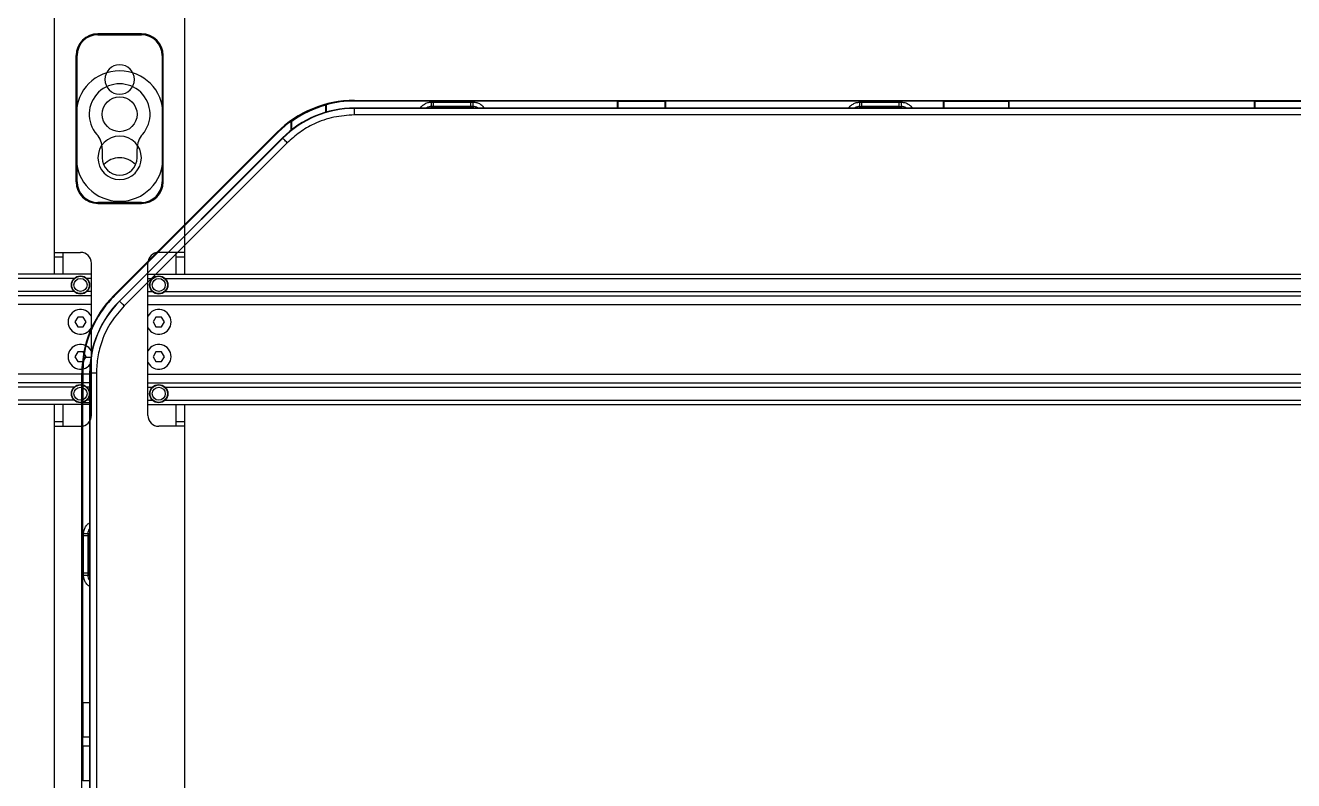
# Model space of a CAD drawing. Header units: millimetres. Extents: x 9226 to 36041, y 16031 to 21779.
# Drawn here: x 31093.6 to 31385.2, y 18588.8 to 18762.4 of the extents above; entities that cross this region are included whole.
import ezdxf

# ---------------------------------------------------------------- set-up
doc = ezdxf.new("R2010")
doc.units = ezdxf.units.MM
doc.layers.add('02___PRT_ALL_AXES', color=7, linetype='Continuous')

# ---------------------------------------------------------------- blocks, each defined once
blk = doc.blocks.new('G$CBB86864E')
at = {"color": 114, "linetype": 'Continuous', "true_color": 0x139b48}
for p, q in [((42, 612.5), (42, 672.5)), ((72, 612.5), (72, 672.5)), ((47, 649.25), (47, 639.25)), ((67, 639.25), (67, 649.25)), ((53, 641.31), (53, 639.25)), ((61, 639.25), (61, 641.31)), ((42, 617.5), (48, 617.5)), ((42, 616.5), (44, 616.5)), ((44, 612.5), (44, 617.5)), ((72, 617.5), (66, 617.5)), ((70, 612.5), (70, 617.5)), ((70, 616.5), (72, 616.5)), ((50.5, 580), (50.5, 615)), ((63.5, 580), (63.5, 615)), ((50.5, 612.5), (0.5, 612.5)), ((50.5, 611.5), (49.47, 611.5)), ((63.5, 612.5), (590.5, 612.5)), ((63.5, 611.5), (64.53, 611.5)), ((50.5, 607.5), (0.5, 607.5)), ((50.5, 608.5), (49.47, 608.5)), ((63.5, 608.5), (64.53, 608.5)), ((63.5, 607.5), (590.5, 607.5)), ((50.5, 605.5), (0, 605.5)), ((63.5, 605.5), (590.5, 605.5)), ((47.35, 602.62), (46.71, 601.5)), ((46.71, 601.5), (47.35, 600.38)), ((48.64, 602.62), (47.35, 602.62)), ((49.29, 601.5), (48.64, 602.62)), ((48.64, 600.38), (49.29, 601.5)), ((65.36, 602.62), (64.71, 601.5)), ((64.71, 601.5), (65.36, 600.38)), ((66.64, 602.62), (65.36, 602.62)), ((67.29, 601.5), (66.64, 602.62)), ((66.64, 600.38), (67.29, 601.5)), ((47.35, 600.38), (48.64, 600.38)), ((65.36, 600.38), (66.64, 600.38)), ((47.35, 594.62), (46.71, 593.5)), ((46.71, 593.5), (47.35, 592.38)), ((48.64, 594.62), (47.35, 594.62)), ((47.35, 592.38), (48.64, 592.38)), ((49.29, 593.5), (48.64, 594.62)), ((48.64, 592.38), (49.29, 593.5)), ((65.36, 594.62), (64.71, 593.5)), ((64.71, 593.5), (65.36, 592.38)), ((66.64, 594.62), (65.36, 594.62)), ((65.36, 592.38), (66.64, 592.38)), ((67.29, 593.5), (66.64, 594.62)), ((66.64, 592.38), (67.29, 593.5)), ((50.5, 589.5), (0, 589.5)), ((63.5, 589.5), (590.5, 589.5)), ((50.5, 587.5), (0.5, 587.5)), ((50.5, 586.5), (49.47, 586.5)), ((63.5, 587.5), (590.5, 587.5)), ((63.5, 586.5), (64.53, 586.5)), ((50.5, 583.5), (49.47, 583.5)), ((63.5, 583.5), (64.53, 583.5)), ((50.5, 582.5), (0.5, 582.5)), ((42, 95), (42, 582.5)), ((44, 577.5), (44, 582.5)), ((63.5, 582.5), (590.5, 582.5)), ((70, 577.5), (70, 582.5)), ((72, 95), (72, 582.5)), ((44, 578.5), (42, 578.5)), ((72, 578.5), (70, 578.5)), ((42, 577.5), (48, 577.5)), ((72, 577.5), (66, 577.5))]:
    blk.add_line(p, q, dxfattribs=at)
for centre, radius in [((48, 610), 2), ((48, 610), 1.5), ((66, 610), 2), ((66, 610), 1.5), ((48, 585), 2), ((48, 585), 1.5), ((66, 585), 2), ((66, 585), 1.5)]:
    blk.add_circle(centre, radius, dxfattribs=at)
for centre, radius, start, end in [((57, 649.25), 10, 0, 180), ((57, 649.25), 7, 318.5904, 221.4096), ((48, 641.31), 5, 0, 41.4096), ((66, 641.31), 5, 138.5904, 180), ((57, 639.25), 10, 180, 0), ((57, 639.25), 4, 180, 0), ((57, 634.25), 5, 43.1308, 136.8692), ((48, 615), 2.5, 0, 90), ((66, 615), 2.5, 90, 180), ((48, 580), 2.5, 270, 0), ((66, 580), 2.5, 180, 270)]:
    blk.add_arc(centre, radius, start, end, dxfattribs=at)
at = {"layer": '02___PRT_ALL_AXES', "color": 114, "linetype": 'Continuous', "true_color": 0x139b48}
for p, q in [((46.53, 611.5), (7.47, 611.5)), ((67.47, 611.5), (586.53, 611.5)), ((46.53, 608.5), (7.47, 608.5)), ((67.47, 608.5), (586.53, 608.5)), ((46.53, 586.5), (7.47, 586.5)), ((67.47, 586.5), (586.53, 586.5)), ((46.53, 583.5), (7.47, 583.5)), ((67.47, 583.5), (586.53, 583.5))]:
    blk.add_line(p, q, dxfattribs=at)
for centre, radius in [((57, 649.25), 4), ((48, 610), 2.1), ((66, 610), 2.1), ((48, 585), 2.1), ((66, 585), 2.1)]:
    blk.add_circle(centre, radius, dxfattribs=at)
for centre, start, end in [((48, 601.5), 28.0842, 331.9158), ((66, 601.5), 208.0842, 151.9158), ((48, 593.5), 28.0842, 331.9158), ((66, 593.5), 208.0842, 151.9158)]:
    blk.add_arc(centre, 2.84, start, end, dxfattribs=at)
blk = doc.blocks.new('*U254')
blk.add_blockref('G$CBB86864E', (-306, -341.75))
blk = doc.blocks.new('*U248')
blk.add_blockref('*U254', (1200, 0))
blk = doc.blocks.new('G$C9B8E3940')
at = {"color": 7, "linetype": 'Continuous', "lineweight": 25}
for p, q in [((25, 376.13), (25, 376.17)), ((35, 376.17), (25, 376.17)), ((25, 375.95), (25, 376.13)), ((25, 376.13), (35, 376.13)), ((25, 375.95), (35, 375.95)), ((35, 376.13), (35, 376.17)), ((35, 375.95), (35, 376.13)), ((20.04, 371.17), (20, 371.17)), ((20, 371.17), (20, 342.17)), ((20.04, 342.17), (20.04, 371.17)), ((20.04, 371.17), (20.22, 371.17)), ((20.22, 342.17), (20.22, 371.17)), ((39.78, 371.17), (39.96, 371.17)), ((39.78, 371.17), (39.78, 342.17)), ((39.96, 371.17), (39.96, 342.17)), ((39.96, 371.17), (40, 371.17)), ((40, 342.17), (40, 371.17)), ((77.43, 358.14), (77.43, 359.75)), ((77.52, 359.87), (77.52, 358.16)), ((84, 360.87), (516, 360.87)), ((84, 360.72), (84, 360.87)), ((144.48, 360.72), (84, 360.72)), ((84, 359), (84, 359.08)), ((101.5, 359.08), (84, 359.08)), ((84, 357.51), (84, 359)), ((516, 359), (84, 359)), ((101.67, 359.17), (101.5, 359.08)), ((111.33, 359.17), (101.67, 359.17)), ((101.68, 359.37), (111.32, 359.37)), ((101.71, 360.47), (102.21, 360.47)), ((102.21, 360.47), (110.79, 360.47)), ((102.21, 359.47), (102.21, 360.47)), ((110.79, 359.47), (102.21, 359.47)), ((110.79, 360.47), (111.29, 360.47)), ((110.79, 359.47), (110.79, 360.47)), ((111.29, 359.47), (110.79, 359.47)), ((111.29, 359.47), (111.29, 360.47)), ((111.5, 359.08), (111.33, 359.17)), ((200, 359.08), (111.5, 359.08)), ((144.48, 360.72), (144.57, 360.63)), ((144.48, 359.08), (144.48, 360.72)), ((155.43, 360.63), (144.57, 360.63)), ((144.57, 360.63), (144.57, 359.08)), ((155.43, 360.63), (155.52, 360.72)), ((155.43, 359.08), (155.43, 360.63)), ((219.48, 360.72), (155.52, 360.72)), ((155.52, 360.72), (155.52, 359.08)), ((200.17, 359.17), (200, 359.08)), ((209.83, 359.17), (200.17, 359.17)), ((200.18, 359.37), (209.82, 359.37)), ((200.21, 359.47), (200.21, 360.45)), ((200.71, 360.45), (209.29, 360.45)), ((200.71, 359.47), (200.71, 360.45)), ((209.29, 359.47), (200.71, 359.47)), ((209.29, 359.47), (209.29, 360.45)), ((209.79, 359.47), (209.79, 360.45)), ((210, 359.08), (209.83, 359.17)), ((390, 359.08), (210, 359.08)), ((219.48, 360.72), (219.57, 360.63)), ((219.48, 359.08), (219.48, 360.72)), ((234.43, 360.63), (219.57, 360.63)), ((219.57, 360.63), (219.57, 359.08)), ((234.43, 360.63), (234.52, 360.72)), ((234.43, 360.63), (234.43, 359.08)), ((290.98, 360.72), (234.52, 360.72)), ((234.52, 360.72), (234.52, 359.08)), ((290.98, 360.72), (291.07, 360.63)), ((290.98, 359.08), (290.98, 360.72)), ((308.93, 360.63), (291.07, 360.63)), ((291.07, 360.63), (291.07, 359.08)), ((69.48, 354.04), (69.48, 356.09)), ((69.57, 354.1), (69.57, 356.04)), ((516, 357.51), (84, 357.51)), ((28.68, 315.99), (66.18, 353.49)), ((66.29, 353.38), (28.79, 315.89)), ((66.29, 353.38), (66.18, 353.49)), ((67.45, 352.22), (29.95, 314.73)), ((67.5, 352.17), (30, 314.67)), ((68.56, 351.11), (31.06, 313.61)), ((67.5, 352.17), (67.45, 352.22)), ((20.04, 342.17), (20, 342.17)), ((20.04, 342.17), (20.22, 342.17)), ((39.78, 342.17), (39.96, 342.17)), ((39.96, 342.17), (40, 342.17)), ((35, 337.39), (25, 337.39)), ((25, 337.21), (25, 337.39)), ((35, 337.21), (25, 337.21)), ((25, 337.21), (25, 337.17)), ((25, 337.17), (35, 337.17)), ((35, 337.21), (35, 337.39)), ((35, 337.21), (35, 337.17)), ((28.79, 315.89), (28.68, 315.99)), ((30, 314.67), (29.95, 314.73)), ((21.72, 301.82), (23.38, 301.82)), ((23.36, 301.73), (21.79, 301.73)), ((21.3, 128.67), (21.3, 298.17)), ((21.54, 298.17), (21.3, 298.17)), ((21.54, 298.17), (21.54, 291.3)), ((23.17, 298.17), (23.09, 298.17)), ((23.09, 298.17), (23.09, 261.42)), ((24.67, 298.17), (23.17, 298.17)), ((23.17, 298.17), (23.17, 128.67)), ((24.67, 298.17), (24.67, 128.67)), ((21.45, 291.3), (21.45, 222.44)), ((23.09, 291.3), (21.45, 291.3)), ((21.7, 260.71), (21.7, 261.21)), ((22.7, 261.21), (21.7, 261.21)), ((21.7, 252.13), (21.7, 260.71)), ((22.7, 260.71), (21.7, 260.71)), ((22.7, 261.21), (22.7, 260.71)), ((22.7, 260.71), (22.7, 252.13)), ((22.81, 251.6), (22.81, 261.24)), ((23.09, 261.42), (23.01, 261.25)), ((23.01, 261.25), (23.01, 251.59)), ((21.7, 251.63), (21.7, 252.13)), ((22.7, 252.13), (21.7, 252.13)), ((23.01, 251.59), (23.09, 251.42)), ((23.09, 251.42), (23.09, 128.67)), ((21.54, 222.35), (21.45, 222.44)), ((21.45, 222.44), (23.09, 222.44)), ((21.54, 222.35), (21.54, 214.42)), ((23.09, 222.35), (21.54, 222.35)), ((21.45, 214.42), (21.45, 212.42)), ((23.09, 214.42), (21.45, 214.42)), ((21.45, 212.42), (23.09, 212.42)), ((21.54, 212.42), (21.54, 204.49)), ((21.45, 204.4), (21.54, 204.49)), ((21.54, 204.49), (23.09, 204.49))]:
    blk.add_line(p, q, dxfattribs=at)
at = {"color": 7, "linetype": 'Continuous', "lineweight": 25, "flags": 128}
for points in [[(101.71, 359.47), (101.71, 360.03), (101.71, 360.47)], [(69.57, 356.04), (69.52, 356.07), (69.48, 356.09)], [(68.56, 351.11), (68.36, 351.31), (68.16, 351.51), (67.98, 351.69), (67.82, 351.85), (67.69, 351.98), (67.59, 352.08), (67.52, 352.15), (67.5, 352.17)], [(31.06, 313.61), (30.86, 313.82), (30.66, 314.01), (30.48, 314.19), (30.32, 314.35), (30.19, 314.48), (30.09, 314.58), (30.03, 314.65), (30, 314.67)], [(21.79, 301.73), (21.75, 301.78), (21.72, 301.82)], [(22.7, 251.63), (22.14, 251.63), (21.7, 251.63)]]:
    blk.add_lwpolyline(points, dxfattribs=at)
at = {"color": 7, "linetype": 'Continuous', "lineweight": 25}
for centre, radius, start, end in [((25, 371.17), 5, 90, 180), ((25, 371.17), 4.96, 90, 180), ((25, 371.17), 4.78, 90, 180), ((35, 371.17), 5, 0, 90), ((35, 371.17), 4.96, 0, 90), ((35, 371.17), 4.78, 0, 90), ((30, 365.67), 3.4, 0, 180), ((30, 365.67), 3.4, 180, 0), ((84, 335.67), 25.2, 90, 135), ((84, 335.67), 23.41, 90, 135), ((84, 335.67), 23.33, 90, 135), ((84, 335.67), 24.96, 105.2533, 125.3088), ((84, 335.67), 25.05, 90, 104.992), ((200.71, 477.45), 117, 269.7555, 269.9983), ((200.71, 477.45), 117.98, 269.7555, 269.9983), ((209.29, 477.45), 117, 270.0017, 270.2445), ((209.29, 477.45), 117.98, 270.0017, 270.2445), ((84, 335.67), 25.05, 125.4122, 135), ((30, 347.67), 5, 0, 180), ((30, 347.67), 5, 180, 0), ((25, 342.17), 5, 180, 270), ((25, 342.17), 4.96, 180, 270), ((25, 342.17), 4.78, 180, 270), ((35, 342.17), 4.96, 270, 0), ((35, 342.17), 4.78, 270, 0), ((35, 342.17), 5, 270, 0), ((46.5, 298.17), 25.2, 135, 180), ((46.5, 298.17), 25.05, 135, 171.64), ((46.5, 298.17), 23.41, 135, 180), ((46.5, 298.17), 23.33, 135, 180), ((46.5, 298.17), 24.96, 171.813, 180)]:
    blk.add_arc(centre, radius, start, end, dxfattribs=at)
for points in [[(77.43, 359.75), (77.46, 359.79), (77.49, 359.83), (77.52, 359.87)], [(102.21, 359.47), (102.04, 359.47), (101.88, 359.47), (101.71, 359.47)], [(22.7, 252.13), (22.7, 251.96), (22.7, 251.8), (22.7, 251.63)]]:
    blk.add_open_spline(points, degree=3, dxfattribs=at)
for points, knots in [([(99.2, 359.08), (99.27, 359.2), (99.49, 359.57), (100.06, 360.02), (100.85, 360.4), (101.42, 360.45), (101.71, 360.47)], [0, 0, 0, 0, 0.138843, 0.425867, 0.712956, 1, 1, 1, 1]), ([(101.71, 359.47), (101.53, 359.46), (101.17, 359.43), (100.77, 359.27), (100.58, 359.12), (100.54, 359.08)], [0, 0, 0, 0, 0.43012, 0.864424, 1, 1, 1, 1]), ([(101.67, 359.17), (101.68, 359.17), (101.68, 359.18), (101.68, 359.23), (101.68, 359.3), (101.68, 359.34), (101.68, 359.37)], [0, 0, 0, 0, 0.270751, 0.562569, 0.789515, 1, 1, 1, 1]), ([(111.29, 360.47), (111.57, 360.45), (112.15, 360.4), (112.93, 360.03), (113.5, 359.58), (113.73, 359.2), (113.8, 359.08)], [0, 0, 0, 0, 0.284179, 0.569434, 0.854624, 1, 1, 1, 1]), ([(112.46, 359.08), (112.42, 359.12), (112.24, 359.27), (111.83, 359.43), (111.47, 359.46), (111.29, 359.47)], [0, 0, 0, 0, 0.135248, 0.570376, 1, 1, 1, 1]), ([(111.32, 359.37), (111.32, 359.34), (111.32, 359.28), (111.32, 359.21), (111.32, 359.17), (111.33, 359.17), (111.33, 359.17)], [0, 0, 0, 0, 0.270435, 0.562123, 0.789275, 1, 1, 1, 1]), ([(197.72, 359.08), (197.82, 359.23), (198.06, 359.61), (198.66, 360.05), (199.4, 360.39), (199.94, 360.43), (200.21, 360.45)], [0, 0, 0, 0, 0.182887, 0.455405, 0.727774, 1, 1, 1, 1]), ([(200.21, 359.47), (200.03, 359.46), (199.67, 359.43), (199.27, 359.27), (199.09, 359.11), (199.05, 359.08)], [0, 0, 0, 0, 0.427831, 0.868315, 1, 1, 1, 1]), ([(200.17, 359.17), (200.18, 359.17), (200.18, 359.18), (200.18, 359.23), (200.18, 359.3), (200.18, 359.34), (200.18, 359.37)], [0, 0, 0, 0, 0.270751, 0.562569, 0.789516, 1, 1, 1, 1]), ([(209.79, 360.45), (210.06, 360.43), (210.6, 360.39), (211.34, 360.05), (211.94, 359.61), (212.18, 359.23), (212.28, 359.08)], [0, 0, 0, 0, 0.271754, 0.544288, 0.816675, 1, 1, 1, 1]), ([(210.95, 359.08), (210.91, 359.11), (210.73, 359.27), (210.33, 359.43), (209.97, 359.46), (209.79, 359.47)], [0, 0, 0, 0, 0.1297989, 0.5709458, 1, 1, 1, 1]), ([(209.82, 359.37), (209.82, 359.34), (209.82, 359.28), (209.82, 359.21), (209.82, 359.17), (209.83, 359.17), (209.83, 359.17)], [0, 0, 0, 0, 0.270436, 0.562125, 0.789277, 1, 1, 1, 1]), ([(84, 357.51), (82.41, 357.41), (79.2, 357.2), (74.95, 355.68), (71.35, 353.64), (69.48, 351.95), (68.56, 351.11)], [0, 0, 0, 0, 0.277835, 0.560459, 0.782101, 1, 1, 1, 1]), ([(31.06, 313.61), (30.01, 312.42), (27.88, 310.01), (25.95, 305.93), (24.85, 301.93), (24.73, 299.42), (24.67, 298.17)], [0, 0, 0, 0, 0.277834, 0.560459, 0.782101, 1, 1, 1, 1]), ([(21.7, 261.21), (21.72, 261.49), (21.77, 262.07), (22.14, 262.85), (22.59, 263.42), (22.97, 263.64), (23.09, 263.72)], [0, 0, 0, 0, 0.2838553, 0.5688845, 0.8534347, 1, 1, 1, 1]), ([(23.09, 262.38), (23.06, 262.34), (22.9, 262.16), (22.75, 261.75), (22.71, 261.39), (22.7, 261.21)], [0, 0, 0, 0, 0.135192, 0.569991, 1, 1, 1, 1]), ([(22.81, 261.24), (22.83, 261.24), (22.89, 261.24), (22.96, 261.24), (23, 261.24), (23, 261.25), (23.01, 261.25)], [0, 0, 0, 0, 0.270446, 0.562107, 0.789269, 1, 1, 1, 1]), ([(23.09, 249.12), (22.97, 249.19), (22.6, 249.41), (22.15, 249.98), (21.77, 250.77), (21.72, 251.34), (21.7, 251.63)], [0, 0, 0, 0, 0.138846, 0.425869, 0.712956, 1, 1, 1, 1]), ([(22.7, 251.63), (22.71, 251.45), (22.75, 251.09), (22.9, 250.69), (23.06, 250.5), (23.09, 250.46)], [0, 0, 0, 0, 0.429844, 0.864231, 1, 1, 1, 1]), ([(23.01, 251.59), (23, 251.6), (22.99, 251.6), (22.94, 251.6), (22.87, 251.6), (22.83, 251.6), (22.81, 251.6)], [0, 0, 0, 0, 0.270748, 0.562604, 0.789557, 1, 1, 1, 1])]:
    blk.add_open_spline(points, degree=3, knots=knots, dxfattribs=at)
blk = doc.blocks.new('*U247')
blk.add_blockref('G$C9B8E3940', (-300, -217.42))
blk = doc.blocks.new('*U255')
blk.add_blockref('*U247', (1200, 337.5))

msp = doc.modelspace()

# ---------------------------------------------------------------- block references
at = {"lineweight": -3}
for name, p in [('*U255', (30185.25, 18264.233)), ('*U248', (30164.25, 18434.484))]:
    msp.add_blockref(name, p, dxfattribs=at)

doc.saveas('drawing.dxf')
